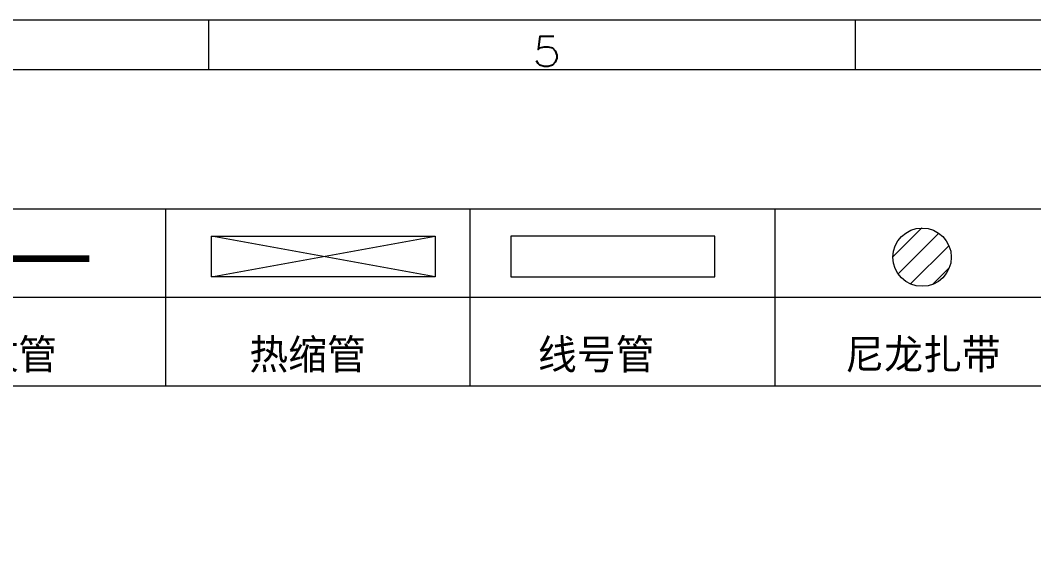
# Model space of a CAD drawing. Extents: x -5608 to -3197, y -2048 to 96.
# Drawn here: x -3838.6 to -3635.1, y -821.4 to -716.5 of the extents above; entities that cross this region are included whole.
import ezdxf

# ---------------------------------------------------------------- set-up
doc = ezdxf.new("R2010")
doc.units = 0
doc.header["$LTSCALE"] = 25.4
doc.header["$MEASUREMENT"] = 0
doc.linetypes.add('2', pattern=[4, 3, -1])
doc.layers.get('0').update_dxf_attribs({"linetype": 'CONTINUOUS'})
doc.layers.add('1轮廓实线', color=7, linetype='CONTINUOUS', lineweight=30)
doc.layers.add('细线', color=4, linetype='CONTINUOUS', lineweight=13)
doc.layers.add('5中心线层', color=1, linetype='CONTINUOUS')
doc.layers.add('7文字层', color=3, linetype='CONTINUOUS')

msp = doc.modelspace()

# ---------------------------------------------------------------- linework, layer by layer
at = {"color": 0, "lineweight": 0}
for points in [[(-3800.73, -726.44), (-3800.73, -716.5)], [(-3670.91, -726.44), (-3670.91, -716.5)]]:
    msp.add_lwpolyline(points, dxfattribs=at)
msp.add_lwpolyline([(-3541.09, -1300.56), (-3541.09, -726.44), (-4321.36, -726.44), (-4321.36, -1300.56)], close=True, dxfattribs=at)
at = {"layer": '1轮廓实线', "color": 0, "linetype": 'ByBlock', "lineweight": 15}
for p, q in [((-3663.38, -764.01), (-3657.57, -758.2)), ((-3740.06, -759.82), (-3740.06, -768.02)), ((-3699.15, -759.82), (-3740.06, -759.82)), ((-3699.15, -768.02), (-3699.15, -759.82)), ((-3662.31, -767.43), (-3654.15, -759.27)), ((-3659.83, -769.44), (-3652.14, -761.75)), ((-3655.42, -769.53), (-3652.05, -766.16)), ((-3740.06, -768.02), (-3699.15, -768.02))]:
    msp.add_line(p, q, dxfattribs=at)
msp.add_circle((-3657.52, -764.06), 5.85, dxfattribs=at)
at = {"layer": '5中心线层', "color": 1, "lineweight": 0}
msp.add_lwpolyline([(-4371.27, -716.5), (-4371.27, -1310.5), (-3531.15, -1310.5), (-3531.15, -716.5)], close=True, dxfattribs=at)
at = {"layer": '7文字层'}
msp.add_lwpolyline([(-3731.44, -719.77), (-3734.28, -719.77), (-3734.59, -722.37), (-3734.28, -722.06), (-3733.41, -721.81), (-3732.61, -721.81), (-3731.75, -722.06), (-3731.19, -722.61), (-3730.88, -723.48), (-3730.88, -724.1), (-3731.19, -724.9), (-3731.75, -725.52), (-3732.61, -725.76), (-3733.41, -725.76), (-3734.28, -725.52), (-3734.59, -725.21), (-3734.9, -724.65)], dxfattribs=at)
at = {"layer": '细线', "color": 0, "lineweight": 15}
for p, q in [((-3564.71, -754.39), (-3870.59, -754.39)), ((-3809.42, -754.39), (-3809.42, -789.86)), ((-3748.24, -789.86), (-3748.24, -754.39)), ((-3687.06, -754.39), (-3687.06, -789.86)), ((-3800.14, -759.82), (-3755.27, -759.82)), ((-3800.14, -768.02), (-3800.14, -759.82)), ((-3755.27, -759.82), (-3755.27, -768.02)), ((-3755.27, -768.02), (-3800.14, -768.02)), ((-3870.59, -772.12), (-3564.71, -772.12)), ((-3870.59, -789.86), (-3564.71, -789.86))]:
    msp.add_line(p, q, dxfattribs=at)
at = {"layer": '细线', "color": 0, "linetype": '2', "lineweight": 15}
for p, q in [((-3800.14, -768.02), (-3755.27, -759.82)), ((-3755.27, -768.02), (-3800.14, -759.82))]:
    msp.add_line(p, q, dxfattribs=at)
at = {"layer": '细线', "color": 0, "lineweight": 200}
msp.add_line((-3858.58, -764.32), (-3824.76, -764.32), dxfattribs=at)

# ---------------------------------------------------------------- texts
at = {"layer": '细线', "color": 0, "lineweight": 70}
for s, p in [('波纹管', (-3854.56, -786.56)), ('热缩管', (-3792.58, -786.56)), ('线号管', (-3734.65, -786.56)), ('尼龙扎带', (-3672.95, -786.53))]:
    msp.add_text(s, height=6, dxfattribs=at).set_placement(p)

doc.saveas('drawing.dxf')
